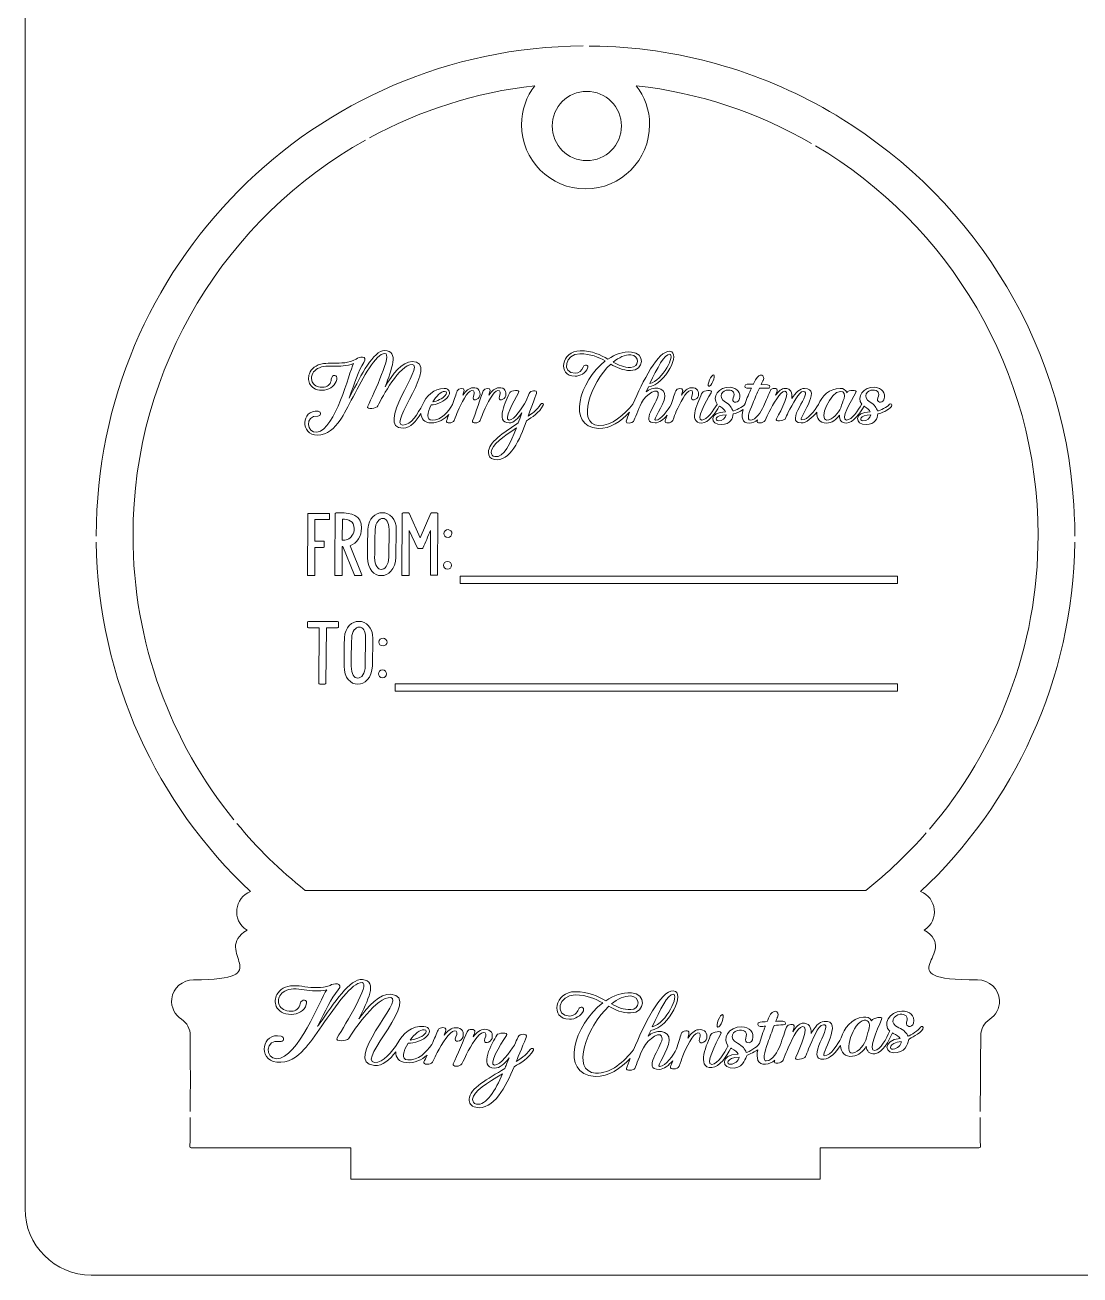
# Model space of a CAD drawing. Header units: inches. Extents: x -795 to -643, y 136 to 339.
# Drawn here: x -794.9 to -693.8, y 135.6 to 255.4 of the extents above; entities that cross this region are included whole.
import ezdxf

# ---------------------------------------------------------------- set-up
doc = ezdxf.new("R2010")
doc.units = ezdxf.units.IN
doc.header["$MEASUREMENT"] = 0
doc.layers.add('_U+0421_U+043B_U+043E_U+0439 1', color=7, linetype='Continuous')

# ---------------------------------------------------------------- blocks, each defined once
blk = doc.blocks.new('block 3')
at = {"layer": '_U+0421_U+043B_U+043E_U+0439 1', "color": 7, "lineweight": 5, "true_color": 0xffffff}
for points, knots in [([(-766.81, 218.39), (-766.45, 218.36), (-766.51, 217.9), (-766.84, 217.91), (-768.15, 218), (-767.9, 216.21), (-766.93, 216.37), (-765.11, 216.65), (-763.89, 222.05), (-763.41, 222.94), (-764.07, 222.69), (-764.74, 222.69), (-765.35, 222.69), (-765.68, 222.69), (-766, 222.7), (-766.28, 222.66), (-766.89, 222.57), (-767.25, 222.24), (-767.38, 221.88), (-767.43, 221.75), (-767.45, 221.61), (-767.44, 221.47), (-767.42, 221.34), (-767.39, 221.2), (-767.32, 221.09), (-767.14, 220.8), (-766.77, 220.61), (-766.23, 220.69), (-765.8, 220.74), (-765.58, 221.04), (-765.55, 221.44), (-765.48, 221.98), (-764.91, 221.9), (-765.01, 221.43), (-765.12, 220.89), (-765.63, 220.49), (-766.2, 220.4), (-766.87, 220.31), (-767.33, 220.56), (-767.56, 220.93), (-767.65, 221.08), (-767.71, 221.26), (-767.72, 221.43), (-767.73, 221.61), (-767.71, 221.79), (-767.64, 221.97), (-767.48, 222.43), (-767.04, 222.83), (-766.3, 222.94), (-766, 222.98), (-765.68, 222.98), (-765.33, 222.98), (-764.65, 222.98), (-763.89, 222.98), (-763.16, 223.36), (-762.93, 223.61), (-761.99, 223.75), (-762.42, 223.06), (-762.98, 222.16), (-763.29, 221.19), (-763.84, 219.63), (-763.84, 219.63), (-763.7, 219.88), (-763.7, 219.88), (-762.67, 221.86), (-761.51, 224.19), (-760.42, 224.19), (-759.01, 224.19), (-759.79, 222.36), (-760.38, 220.73), (-759.7, 221.91), (-758.75, 223.14), (-757.81, 223.14), (-754.97, 223.14), (-760.21, 217.04), (-758.68, 217.04), (-757.89, 217.04), (-757.26, 218.16), (-756.8, 219), (-756.48, 219.8), (-755.72, 220.57), (-754.72, 220.57), (-754.19, 220.57), (-754.11, 220.12), (-754.35, 219.78), (-754.63, 219.37), (-755.49, 218.95), (-755.98, 218.98), (-756.34, 218.26), (-756.45, 217.51), (-755.89, 217.51), (-754.98, 217.51), (-754.33, 218.33), (-753.94, 219.02), (-753.76, 219.54), (-753.58, 220.04), (-753.49, 220.33), (-753.39, 220.62), (-752.76, 220.66), (-752.82, 220.37), (-752.85, 220.21), (-752.9, 220.07), (-752.93, 219.92), (-752.66, 220.31), (-752.34, 220.61), (-751.99, 220.63), (-751.37, 220.67), (-751.24, 220.24), (-751.31, 219.86), (-751.39, 219.46), (-752.13, 219.23), (-751.93, 219.83), (-751.81, 220.15), (-751.81, 220.37), (-752.07, 220.35), (-752.52, 220.31), (-753.08, 219.12), (-753.43, 218.37), (-753.53, 218.09), (-753.63, 217.84), (-753.78, 217.48), (-753.9, 217.2), (-754.61, 217.18), (-754.5, 217.46), (-754.44, 217.62), (-754.36, 217.83), (-754.28, 218.06), (-754.7, 217.6), (-755.26, 217.26), (-755.99, 217.26), (-756.63, 217.26), (-756.92, 217.65), (-756.95, 218.16), (-757.4, 217.43), (-757.94, 216.76), (-758.67, 216.76), (-761.46, 216.76), (-756.53, 222.85), (-757.8, 222.85), (-759, 222.85), (-760.65, 219.78), (-761.08, 218.88), (-761.19, 218.65), (-762.22, 218.49), (-762.05, 218.85), (-761.44, 220.18), (-759.66, 223.94), (-760.41, 223.91), (-761.31, 223.87), (-762.46, 221.66), (-763.46, 219.76), (-763.91, 218.87), (-764.34, 218.05), (-764.71, 217.51), (-765.22, 216.78), (-765.93, 216.08), (-766.88, 216.08), (-768.54, 216.08), (-768.46, 218.52), (-766.81, 218.39)], [0, 0, 0, 0, 1, 1, 1, 2, 2, 2, 3, 3, 3, 4, 4, 4, 5, 5, 5, 6, 6, 6, 7, 7, 7, 8, 8, 8, 9, 9, 9, 10, 10, 10, 11, 11, 11, 12, 12, 12, 13, 13, 13, 14, 14, 14, 15, 15, 15, 16, 16, 16, 17, 17, 17, 18, 18, 18, 19, 19, 19, 20, 20, 20, 21, 21, 21, 22, 22, 22, 23, 23, 23, 24, 24, 24, 25, 25, 25, 26, 26, 26, 27, 27, 27, 28, 28, 28, 29, 29, 29, 30, 30, 30, 31, 31, 31, 32, 32, 32, 33, 33, 33, 34, 34, 34, 35, 35, 35, 36, 36, 36, 37, 37, 37, 38, 38, 38, 39, 39, 39, 40, 40, 40, 41, 41, 41, 42, 42, 42, 43, 43, 43, 44, 44, 44, 45, 45, 45, 46, 46, 46, 47, 47, 47, 48, 48, 48, 49, 49, 49, 50, 50, 50, 51, 51, 51, 52, 52, 52, 53, 53, 53, 53]), ([(-755.82, 219.27), (-755.44, 219.33), (-754.86, 219.59), (-754.62, 219.89), (-754.5, 220.02), (-754.38, 220.28), (-754.69, 220.28), (-755.04, 220.28), (-755.49, 219.82), (-755.82, 219.27)], [0, 0, 0, 0, 1, 1, 1, 2, 2, 2, 3, 3, 3, 3])]:
    blk.add_open_spline(points, degree=3, knots=knots, dxfattribs=at)
blk = doc.blocks.new('block 4')
at = {"layer": '_U+0421_U+043B_U+043E_U+0439 1', "color": 7, "lineweight": 5, "true_color": 0xffffff}
for points, knots in [([(-748.43, 220.18), (-748.34, 220.36), (-747.39, 220.51), (-747.6, 220.15), (-748.09, 219.3), (-749.08, 217.53), (-748.5, 217.53), (-748, 217.53), (-747.25, 218.73), (-746.86, 219.36), (-746.86, 219.36), (-746.59, 220.09), (-746.59, 220.09), (-746.51, 220.36), (-745.74, 220.49), (-745.89, 220.06), (-745.98, 219.79), (-746.55, 218.29), (-746.68, 217.91), (-746.4, 218.12), (-745.85, 218.45), (-745.5, 219.03), (-745.4, 219.18), (-745.15, 219.1), (-745.23, 218.95), (-745.63, 218.21), (-746.31, 217.81), (-746.84, 217.44), (-747.45, 215.7), (-748.43, 213.5), (-749.92, 213.74), (-750.33, 213.81), (-750.49, 214.1), (-750.49, 214.43), (-750.5, 215.38), (-749.04, 216.31), (-747.63, 217.25), (-747.55, 217.46), (-747.43, 217.81), (-747.28, 218.21), (-747.68, 217.69), (-748.02, 217.26), (-748.5, 217.26), (-749.9, 217.26), (-748.78, 219.46), (-748.43, 220.18)], [0, 0, 0, 0, 1, 1, 1, 2, 2, 2, 3, 3, 3, 4, 4, 4, 5, 5, 5, 6, 6, 6, 7, 7, 7, 8, 8, 8, 9, 9, 9, 10, 10, 10, 11, 11, 11, 12, 12, 12, 13, 13, 13, 14, 14, 14, 15, 15, 15, 15]), ([(-747.8, 216.78), (-749.04, 215.95), (-750.21, 215.14), (-750.21, 214.44), (-750.21, 214.24), (-750.12, 214.06), (-749.87, 214.03), (-749.05, 213.89), (-748.33, 215.36), (-747.8, 216.78)], [0, 0, 0, 0, 1, 1, 1, 2, 2, 2, 3, 3, 3, 3])]:
    blk.add_open_spline(points, degree=3, knots=knots, dxfattribs=at)
blk = doc.blocks.new('block 5')
at = {"layer": '_U+0421_U+043B_U+043E_U+0439 1', "color": 7, "lineweight": 5, "true_color": 0xffffff}
for points, knots in [([(-741.7, 224.17), (-740.53, 224.17), (-739.74, 223.77), (-739.03, 223.37), (-738.35, 223.83), (-737.58, 224.1), (-736.79, 224.05), (-735.45, 223.96), (-735.54, 222.28), (-736.88, 222.28), (-737.62, 222.28), (-738.19, 222.56), (-738.77, 222.89), (-740.72, 221.09), (-742.04, 217.14), (-739.93, 217.02), (-738.6, 216.94), (-737.48, 218.06), (-736.65, 219.06), (-736.65, 219.06), (-736.64, 219.06), (-736.64, 219.06), (-735.74, 221.19), (-734.2, 224.22), (-733.1, 224.12), (-731.99, 224.02), (-733.52, 220.93), (-735.16, 220.71), (-735.16, 220.71), (-735.38, 220.22), (-735.38, 220.22), (-734.86, 220.78), (-733.47, 220.77), (-733.58, 219.78), (-733.68, 218.87), (-734.78, 217.52), (-734.48, 217.52), (-733.92, 217.52), (-733.28, 218.5), (-732.99, 219.03), (-732.81, 219.54), (-732.64, 220.04), (-732.54, 220.33), (-732.45, 220.62), (-731.81, 220.66), (-731.87, 220.37), (-731.9, 220.21), (-731.95, 220.07), (-731.99, 219.92), (-731.71, 220.31), (-731.4, 220.61), (-731.04, 220.63), (-730.43, 220.67), (-730.3, 220.24), (-730.37, 219.86), (-730.44, 219.46), (-731.19, 219.23), (-730.98, 219.83), (-730.87, 220.15), (-730.87, 220.37), (-731.12, 220.35), (-731.57, 220.31), (-732.13, 219.12), (-732.48, 218.37), (-732.59, 218.09), (-732.68, 217.84), (-732.83, 217.48), (-732.95, 217.2), (-733.66, 217.18), (-733.56, 217.46), (-733.5, 217.6), (-733.43, 217.79), (-733.36, 218), (-733.69, 217.6), (-734.11, 217.26), (-734.52, 217.26), (-735.99, 217.26), (-734.31, 219.13), (-734.21, 219.93), (-734.11, 220.81), (-735.39, 220.01), (-735.83, 219.19), (-736.16, 218.43), (-736.43, 217.75), (-736.58, 217.39), (-736.66, 217.23), (-737.39, 217.16), (-737.3, 217.41), (-737.22, 217.63), (-737.1, 217.94), (-736.96, 218.3), (-737.78, 217.42), (-738.8, 216.66), (-739.97, 216.73), (-743.01, 216.92), (-741.79, 221.28), (-739.29, 223.19), (-739.94, 223.55), (-740.68, 223.88), (-741.72, 223.88), (-743.15, 223.88), (-743.52, 222.01), (-742.17, 222.01), (-741.82, 222.01), (-741.53, 222.28), (-741.41, 222.61), (-741.29, 222.93), (-740.85, 222.83), (-740.98, 222.5), (-741.18, 222.04), (-741.71, 221.73), (-742.18, 221.73), (-743.94, 221.73), (-743.49, 224.17), (-741.7, 224.17)], [0, 0, 0, 0, 1, 1, 1, 2, 2, 2, 3, 3, 3, 4, 4, 4, 5, 5, 5, 6, 6, 6, 7, 7, 7, 8, 8, 8, 9, 9, 9, 10, 10, 10, 11, 11, 11, 12, 12, 12, 13, 13, 13, 14, 14, 14, 15, 15, 15, 16, 16, 16, 17, 17, 17, 18, 18, 18, 19, 19, 19, 20, 20, 20, 21, 21, 21, 22, 22, 22, 23, 23, 23, 24, 24, 24, 25, 25, 25, 26, 26, 26, 27, 27, 27, 28, 28, 28, 29, 29, 29, 30, 30, 30, 31, 31, 31, 32, 32, 32, 33, 33, 33, 34, 34, 34, 35, 35, 35, 36, 36, 36, 37, 37, 37, 38, 38, 38, 38]), ([(-738.53, 223.09), (-738.01, 222.8), (-737.5, 222.57), (-736.86, 222.57), (-736, 222.57), (-735.99, 223.71), (-736.84, 223.77), (-737.4, 223.8), (-737.99, 223.53), (-738.53, 223.09)], [0, 0, 0, 0, 1, 1, 1, 2, 2, 2, 3, 3, 3, 3]), ([(-735.02, 221.02), (-733.79, 221.32), (-732.55, 223.79), (-733.13, 223.84), (-733.57, 223.88), (-734.33, 222.52), (-735.02, 221.02)], [0, 0, 0, 0, 1, 1, 1, 2, 2, 2, 2])]:
    blk.add_open_spline(points, degree=3, knots=knots, dxfattribs=at)
blk = doc.blocks.new('block 6')
at = {"layer": '_U+0421_U+043B_U+043E_U+0439 1', "color": 7, "lineweight": 5, "true_color": 0xffffff}
for points, knots in [([(-729.98, 220.18), (-729.89, 220.36), (-728.94, 220.51), (-729.15, 220.15), (-729.64, 219.3), (-730.63, 217.53), (-730.05, 217.53), (-729.5, 217.53), (-728.94, 218.47), (-728.58, 219.03), (-728.58, 219.04), (-728.57, 219.05), (-728.56, 219.06), (-729.1, 219.72), (-728.43, 220.77), (-727.31, 220.67), (-726.64, 220.6), (-726.21, 220.15), (-726.47, 219.48), (-726.64, 219.05), (-727.23, 219.25), (-727.03, 219.65), (-726.82, 220.12), (-727.02, 220.41), (-727.5, 220.41), (-728.04, 220.43), (-728.59, 219.77), (-727.76, 219.25), (-727.32, 218.99), (-727.16, 218.69), (-727.07, 218.4), (-726.83, 218.43), (-726.11, 218.81), (-725.93, 219.03), (-725.93, 219.04), (-725.92, 219.04), (-725.92, 219.04), (-725.91, 219.07), (-725.9, 219.09), (-725.89, 219.12), (-725.71, 219.63), (-725.5, 220.09), (-725.27, 220.59), (-725.27, 220.59), (-725.71, 220.59), (-725.71, 220.59), (-726, 220.59), (-725.98, 220.97), (-725.7, 220.97), (-725.7, 220.97), (-725.08, 220.98), (-725.08, 220.98), (-725.08, 220.98), (-725.07, 220.99), (-725.07, 220.99), (-725.07, 220.99), (-724.89, 221.39), (-724.89, 221.39), (-724.53, 222.1), (-723.89, 221.86), (-724.17, 221.31), (-724.19, 221.27), (-724.22, 221.22), (-724.35, 220.94), (-724.35, 220.94), (-723.73, 220.9), (-723.73, 220.9), (-723.43, 220.9), (-723.45, 220.49), (-723.73, 220.59), (-723.73, 220.59), (-724.52, 220.59), (-724.52, 220.59), (-724.75, 220.07), (-724.95, 219.63), (-725.16, 219.12), (-725.52, 218.28), (-725.75, 217.53), (-725.41, 217.53), (-724.83, 217.53), (-724.37, 218.33), (-724.12, 218.83), (-723.86, 219.43), (-723.6, 220.04), (-723.47, 220.37), (-723.37, 220.62), (-722.69, 220.66), (-722.82, 220.31), (-722.82, 220.31), (-722.96, 219.9), (-722.96, 219.9), (-722.67, 220.29), (-722.36, 220.57), (-722.08, 220.57), (-721.48, 220.57), (-721.34, 220.15), (-721.41, 219.61), (-721.06, 220.14), (-720.64, 220.57), (-720.2, 220.57), (-718.37, 220.57), (-720.95, 217.54), (-720.44, 217.54), (-719.89, 217.54), (-719.22, 218.45), (-718.86, 219.02), (-718.55, 219.81), (-717.8, 220.57), (-716.79, 220.57), (-716.48, 220.57), (-716.23, 220.45), (-716.12, 220.15), (-716.12, 220.15), (-716.1, 220.22), (-716.1, 220.22), (-716.03, 220.36), (-715.07, 220.5), (-715.27, 220.16), (-715.77, 219.33), (-716.77, 217.53), (-716.18, 217.53), (-715.63, 217.53), (-715.07, 218.47), (-714.72, 219.03), (-714.71, 219.04), (-714.71, 219.05), (-714.7, 219.06), (-715.24, 219.72), (-714.57, 220.77), (-713.45, 220.67), (-712.78, 220.6), (-712.35, 220.15), (-712.6, 219.48), (-712.77, 219.05), (-713.36, 219.25), (-713.17, 219.65), (-712.96, 220.12), (-713.16, 220.41), (-713.64, 220.41), (-714.17, 220.43), (-714.73, 219.77), (-713.9, 219.25), (-713.46, 218.99), (-713.29, 218.69), (-713.2, 218.4), (-712.97, 218.43), (-712.24, 218.81), (-712.07, 219.03), (-711.98, 219.15), (-711.7, 219.08), (-711.87, 218.83), (-712.13, 218.48), (-712.87, 218.17), (-713.17, 218.12), (-713.19, 217.69), (-713.43, 217.15), (-714.29, 217.09), (-715.38, 217.02), (-715.5, 218.36), (-713.9, 218.31), (-713.98, 218.47), (-714.15, 218.66), (-714.43, 218.82), (-714.45, 218.84), (-714.47, 218.86), (-714.49, 218.87), (-714.88, 218.19), (-715.52, 217.24), (-716.18, 217.24), (-716.68, 217.24), (-716.85, 217.55), (-716.85, 217.99), (-717.15, 217.6), (-717.58, 217.24), (-718.09, 217.24), (-718.76, 217.24), (-719.04, 217.71), (-719.02, 218.3), (-719.45, 217.76), (-720.03, 217.25), (-720.52, 217.25), (-722.24, 217.25), (-719.32, 220.28), (-720.29, 220.28), (-720.76, 220.28), (-721.34, 219.01), (-721.75, 218.29), (-721.86, 218.03), (-721.98, 217.79), (-722.06, 217.63), (-722.15, 217.46), (-723.1, 217.31), (-722.89, 217.66), (-722.39, 218.51), (-721.5, 220.29), (-722.08, 220.29), (-722.55, 220.29), (-723.19, 219.03), (-723.58, 218.31), (-723.7, 218.07), (-723.82, 217.81), (-723.98, 217.49), (-724.11, 217.23), (-724.89, 217.12), (-724.7, 217.52), (-724.7, 217.53), (-724.7, 217.53), (-724.69, 217.54), (-724.93, 217.36), (-725.19, 217.24), (-725.49, 217.24), (-726.18, 217.24), (-726.26, 217.81), (-726.08, 218.53), (-726.4, 218.32), (-726.82, 218.15), (-727.03, 218.12), (-727.06, 217.69), (-727.3, 217.15), (-728.15, 217.09), (-729.25, 217.02), (-729.37, 218.36), (-727.76, 218.31), (-727.84, 218.47), (-728.01, 218.66), (-728.29, 218.82), (-728.32, 218.84), (-728.34, 218.86), (-728.36, 218.87), (-728.74, 218.19), (-729.39, 217.24), (-730.05, 217.24), (-731.45, 217.24), (-730.33, 219.46), (-729.98, 220.18)], [0, 0, 0, 0, 1, 1, 1, 2, 2, 2, 3, 3, 3, 4, 4, 4, 5, 5, 5, 6, 6, 6, 7, 7, 7, 8, 8, 8, 9, 9, 9, 10, 10, 10, 11, 11, 11, 12, 12, 12, 13, 13, 13, 14, 14, 14, 15, 15, 15, 16, 16, 16, 17, 17, 17, 18, 18, 18, 19, 19, 19, 20, 20, 20, 21, 21, 21, 22, 22, 22, 23, 23, 23, 24, 24, 24, 25, 25, 25, 26, 26, 26, 27, 27, 27, 28, 28, 28, 29, 29, 29, 30, 30, 30, 31, 31, 31, 32, 32, 32, 33, 33, 33, 34, 34, 34, 35, 35, 35, 36, 36, 36, 37, 37, 37, 38, 38, 38, 39, 39, 39, 40, 40, 40, 41, 41, 41, 42, 42, 42, 43, 43, 43, 44, 44, 44, 45, 45, 45, 46, 46, 46, 47, 47, 47, 48, 48, 48, 49, 49, 49, 50, 50, 50, 51, 51, 51, 52, 52, 52, 53, 53, 53, 54, 54, 54, 55, 55, 55, 56, 56, 56, 57, 57, 57, 58, 58, 58, 59, 59, 59, 60, 60, 60, 61, 61, 61, 62, 62, 62, 63, 63, 63, 64, 64, 64, 65, 65, 65, 66, 66, 66, 67, 67, 67, 68, 68, 68, 69, 69, 69, 70, 70, 70, 71, 71, 71, 72, 72, 72, 73, 73, 73, 74, 74, 74, 75, 75, 75, 76, 76, 76, 77, 77, 77, 78, 78, 78, 78]), ([(-718.09, 217.53), (-717.47, 217.53), (-716.97, 218.21), (-716.72, 218.71), (-716.63, 219.02), (-716.51, 219.33), (-716.4, 219.6), (-716.33, 219.93), (-716.33, 220.28), (-716.76, 220.28), (-717.74, 220.28), (-718.86, 217.53), (-718.09, 217.53)], [0, 0, 0, 0, 1, 1, 1, 2, 2, 2, 3, 3, 3, 4, 4, 4, 4]), ([(-728.46, 217.45), (-728.1, 217.45), (-727.76, 217.67), (-727.7, 218.04), (-728.81, 218.04), (-728.81, 217.45), (-728.46, 217.45)], [0, 0, 0, 0, 1, 1, 1, 2, 2, 2, 2]), ([(-714.6, 217.45), (-714.23, 217.45), (-713.9, 217.67), (-713.84, 218.04), (-714.95, 218.04), (-714.95, 217.45), (-714.6, 217.45)], [0, 0, 0, 0, 1, 1, 1, 2, 2, 2, 2])]:
    blk.add_open_spline(points, degree=3, knots=knots, dxfattribs=at)
blk = doc.blocks.new('block 7')
at = {"layer": '_U+0421_U+043B_U+043E_U+0439 1', "color": 7, "lineweight": 5, "true_color": 0xffffff}
for points, knots in [([(-764.59, 202.63), (-764.59, 202.63), (-765.11, 202.63), (-765.11, 202.63), (-765.17, 202.63), (-765.2, 202.65), (-765.2, 202.68), (-765.2, 206.54), (-765.18, 207.4), (-765.16, 208.59), (-765.16, 208.61), (-765.12, 208.63), (-765.08, 208.63), (-764.96, 208.64), (-764.83, 208.64), (-764.73, 208.64), (-763.63, 208.64), (-762.65, 208.43), (-762.65, 207.16), (-762.65, 206.44), (-763.04, 205.7), (-763.75, 205.49), (-763.75, 205.49), (-762.62, 202.7), (-762.62, 202.7), (-762.6, 202.66), (-762.63, 202.63), (-762.7, 202.63), (-762.7, 202.63), (-763.25, 202.63), (-763.25, 202.63), (-763.28, 202.63), (-763.32, 202.64), (-763.33, 202.66), (-763.33, 202.66), (-764.45, 205.41), (-764.45, 205.41), (-764.45, 205.41), (-764.5, 205.41), (-764.5, 205.41), (-764.5, 204.5), (-764.51, 203.58), (-764.51, 202.68), (-764.51, 202.65), (-764.54, 202.63), (-764.59, 202.63)], [0, 0, 0, 0, 1, 1, 1, 2, 2, 2, 3, 3, 3, 4, 4, 4, 5, 5, 5, 6, 6, 6, 7, 7, 7, 8, 8, 8, 9, 9, 9, 10, 10, 10, 11, 11, 11, 12, 12, 12, 13, 13, 13, 14, 14, 14, 15, 15, 15, 15]), ([(-764.51, 206.02), (-764.34, 206.02), (-764.16, 206.03), (-763.98, 206.08), (-763.63, 206.21), (-763.35, 206.68), (-763.35, 207.13), (-763.35, 207.85), (-763.91, 208.04), (-764.48, 208.03), (-764.48, 208.03), (-764.51, 206.02), (-764.51, 206.02)], [0, 0, 0, 0, 1, 1, 1, 2, 2, 2, 3, 3, 3, 4, 4, 4, 4])]:
    blk.add_open_spline(points, degree=3, knots=knots, dxfattribs=at)
blk = doc.blocks.new('block 8')
at = {"layer": '_U+0421_U+043B_U+043E_U+0439 1', "color": 7, "lineweight": 5, "true_color": 0xffffff}
for points, knots in [([(-760.76, 202.62), (-761.43, 202.62), (-762.08, 203.22), (-762.07, 204.36), (-762.07, 204.36), (-762.07, 205.15), (-762.07, 205.15), (-762.07, 205.8), (-762.06, 206.5), (-762.04, 207.07), (-761.98, 208.13), (-761.31, 208.65), (-760.66, 208.65), (-759.98, 208.65), (-759.3, 208.09), (-759.32, 207.01), (-759.32, 207.01), (-759.35, 204.39), (-759.35, 204.39), (-759.41, 203.21), (-760.09, 202.62), (-760.76, 202.62)], [0, 0, 0, 0, 1, 1, 1, 2, 2, 2, 3, 3, 3, 4, 4, 4, 5, 5, 5, 6, 6, 6, 7, 7, 7, 7]), ([(-760.01, 207.03), (-760, 207.77), (-760.3, 208.1), (-760.61, 208.1), (-760.96, 208.1), (-761.31, 207.71), (-761.34, 207.03), (-761.37, 206.24), (-761.39, 205.14), (-761.39, 204.36), (-761.39, 203.58), (-761.08, 203.21), (-760.76, 203.21), (-760.41, 203.21), (-760.06, 203.62), (-760.04, 204.39), (-760.04, 204.39), (-760.01, 207.03), (-760.01, 207.03)], [0, 0, 0, 0, 1, 1, 1, 2, 2, 2, 3, 3, 3, 4, 4, 4, 5, 5, 5, 6, 6, 6, 6])]:
    blk.add_open_spline(points, degree=3, knots=knots, dxfattribs=at)
blk = doc.blocks.new('block 9')
at = {"layer": '_U+0421_U+043B_U+043E_U+0439 1', "color": 7, "lineweight": 5, "true_color": 0xffffff}
for points, knots in [([(-764.32, 193.95), (-764.32, 193.95), (-764.32, 194.74), (-764.32, 194.74), (-764.32, 195.39), (-764.31, 196.1), (-764.28, 196.66), (-764.23, 197.72), (-763.56, 198.24), (-762.91, 198.24), (-762.23, 198.24), (-761.55, 197.68), (-761.57, 196.6), (-761.57, 196.6), (-761.6, 193.98), (-761.6, 193.98), (-761.66, 192.8), (-762.34, 192.21), (-763.01, 192.21), (-763.68, 192.21), (-764.33, 192.82), (-764.32, 193.95)], [0, 0, 0, 0, 1, 1, 1, 2, 2, 2, 3, 3, 3, 4, 4, 4, 5, 5, 5, 6, 6, 6, 7, 7, 7, 7]), ([(-763.64, 193.95), (-763.64, 193.17), (-763.33, 192.8), (-763.01, 192.8), (-762.66, 192.8), (-762.31, 193.21), (-762.29, 193.98), (-762.29, 193.98), (-762.26, 196.63), (-762.26, 196.63), (-762.25, 197.36), (-762.55, 197.69), (-762.86, 197.69), (-763.21, 197.69), (-763.56, 197.31), (-763.59, 196.63), (-763.62, 195.83), (-763.64, 194.73), (-763.64, 193.95)], [0, 0, 0, 0, 1, 1, 1, 2, 2, 2, 3, 3, 3, 4, 4, 4, 5, 5, 5, 6, 6, 6, 6])]:
    blk.add_open_spline(points, degree=3, knots=knots, dxfattribs=at)
blk = doc.blocks.new('block 10')
at = {"layer": '_U+0421_U+043B_U+043E_U+0439 1', "color": 7, "lineweight": 5, "true_color": 0xffffff}
for points, knots in [([(-753.73, 158.99), (-754.23, 158.99), (-754.94, 157.73), (-755.39, 156.94), (-755.53, 156.65), (-755.66, 156.38), (-755.85, 156), (-756, 155.71), (-756.81, 155.74), (-756.67, 156.03), (-756.59, 156.2), (-756.48, 156.42), (-756.37, 156.67), (-756.88, 156.21), (-757.54, 155.88), (-758.37, 155.95), (-759.08, 156.01), (-759.38, 156.45), (-759.37, 156.99), (-759.94, 156.25), (-760.61, 155.59), (-761.42, 155.67), (-764.58, 155.97), (-758.46, 162.07), (-759.84, 162.19), (-761.17, 162.31), (-763.32, 159.16), (-763.91, 158.24), (-764.05, 158), (-765.22, 157.95), (-764.99, 158.33), (-764.14, 159.69), (-761.78, 163.57), (-762.6, 163.62), (-763.57, 163.67), (-765.09, 161.42), (-766.44, 159.49), (-767.07, 158.59), (-767.65, 157.75), (-768.14, 157.23), (-768.8, 156.51), (-769.71, 155.86), (-770.78, 156), (-772.65, 156.26), (-772.19, 158.88), (-770.36, 158.49), (-769.97, 158.4), (-770.1, 157.9), (-770.47, 157.98), (-771.91, 158.26), (-771.91, 156.31), (-770.8, 156.32), (-768.71, 156.36), (-766.62, 162.02), (-765.99, 162.93), (-766.74, 162.75), (-767.46, 162.84), (-768.14, 162.92), (-768.5, 162.97), (-768.84, 163.02), (-769.16, 163.02), (-769.83, 163.01), (-770.28, 162.71), (-770.48, 162.34), (-770.56, 162.21), (-770.6, 162.05), (-770.61, 161.9), (-770.61, 161.76), (-770.59, 161.61), (-770.53, 161.48), (-770.38, 161.14), (-769.99, 160.88), (-769.38, 160.88), (-768.91, 160.88), (-768.63, 161.17), (-768.53, 161.6), (-768.39, 162.16), (-767.76, 162), (-767.94, 161.51), (-768.14, 160.94), (-768.75, 160.57), (-769.39, 160.57), (-770.14, 160.56), (-770.62, 160.91), (-770.82, 161.34), (-770.9, 161.52), (-770.94, 161.72), (-770.92, 161.91), (-770.91, 162.1), (-770.85, 162.3), (-770.76, 162.48), (-770.5, 162.95), (-769.96, 163.32), (-769.15, 163.32), (-768.81, 163.33), (-768.46, 163.28), (-768.08, 163.23), (-767.33, 163.14), (-766.5, 163.04), (-765.65, 163.35), (-765.37, 163.59), (-764.33, 163.62), (-764.88, 162.93), (-765.61, 162.02), (-766.07, 161.02), (-766.88, 159.4), (-766.81, 159.5), (-766.77, 159.55), (-766.7, 159.65), (-765.3, 161.66), (-763.75, 164.04), (-762.57, 163.92), (-761.04, 163.76), (-762.08, 161.86), (-762.91, 160.16), (-762.03, 161.36), (-760.86, 162.6), (-759.84, 162.51), (-756.73, 162.23), (-763.14, 156.14), (-761.41, 155.98), (-760.54, 155.9), (-759.74, 156.98), (-759.16, 157.84), (-758.75, 158.7), (-757.8, 159.52), (-756.67, 159.43), (-756.07, 159.39), (-756.02, 158.89), (-756.32, 158.54), (-756.66, 158.13), (-757.66, 157.74), (-758.19, 157.82), (-758.66, 157.06), (-758.86, 156.26), (-758.22, 156.21), (-757.21, 156.13), (-756.42, 156.96), (-755.92, 157.68), (-755.67, 158.23), (-755.44, 158.77), (-755.31, 159.08), (-755.18, 159.39), (-754.49, 159.37), (-754.57, 159.08), (-754.61, 158.9), (-754.68, 158.75), (-754.73, 158.59), (-754.39, 159), (-754.02, 159.3), (-753.63, 159.3), (-752.95, 159.3), (-752.82, 158.82), (-752.92, 158.42), (-753.03, 157.98), (-753.88, 157.78), (-753.61, 158.42), (-753.46, 158.76), (-753.45, 159), (-753.73, 158.99)], [0, 0, 0, 0, 1, 1, 1, 2, 2, 2, 3, 3, 3, 4, 4, 4, 5, 5, 5, 6, 6, 6, 7, 7, 7, 8, 8, 8, 9, 9, 9, 10, 10, 10, 11, 11, 11, 12, 12, 12, 13, 13, 13, 14, 14, 14, 15, 15, 15, 16, 16, 16, 17, 17, 17, 18, 18, 18, 19, 19, 19, 20, 20, 20, 21, 21, 21, 22, 22, 22, 23, 23, 23, 24, 24, 24, 25, 25, 25, 26, 26, 26, 27, 27, 27, 28, 28, 28, 29, 29, 29, 30, 30, 30, 31, 31, 31, 32, 32, 32, 33, 33, 33, 34, 34, 34, 35, 35, 35, 36, 36, 36, 37, 37, 37, 38, 38, 38, 39, 39, 39, 40, 40, 40, 41, 41, 41, 42, 42, 42, 43, 43, 43, 44, 44, 44, 45, 45, 45, 46, 46, 46, 47, 47, 47, 48, 48, 48, 49, 49, 49, 50, 50, 50, 51, 51, 51, 52, 52, 52, 53, 53, 53, 53]), ([(-757.99, 158.12), (-757.56, 158.14), (-756.89, 158.38), (-756.6, 158.69), (-756.46, 158.82), (-756.31, 159.09), (-756.65, 159.11), (-757.04, 159.14), (-757.58, 158.68), (-757.99, 158.12)], [0, 0, 0, 0, 1, 1, 1, 2, 2, 2, 3, 3, 3, 3])]:
    blk.add_open_spline(points, degree=3, knots=knots, dxfattribs=at)
blk = doc.blocks.new('block 11')
at = {"layer": '_U+0421_U+043B_U+043E_U+0439 1', "color": 7, "lineweight": 5, "true_color": 0xffffff}
for points, knots in [([(-746.16, 157.14), (-746.64, 156.34), (-747.42, 155.93), (-748.03, 155.55), (-748.78, 153.68), (-750.01, 151.32), (-751.7, 151.67), (-752.18, 151.77), (-752.34, 152.09), (-752.32, 152.46), (-752.27, 153.49), (-750.56, 154.41), (-748.92, 155.38), (-748.83, 155.6), (-748.68, 155.98), (-748.5, 156.4), (-748.96, 155.85), (-749.37, 155.41), (-749.91, 155.43), (-751.49, 155.5), (-750.12, 157.83), (-749.69, 158.6), (-749.59, 158.79), (-748.52, 158.91), (-748.77, 158.54), (-749.36, 157.63), (-750.55, 155.74), (-749.9, 155.72), (-749.34, 155.69), (-748.44, 156.97), (-747.98, 157.64), (-747.85, 157.96), (-747.78, 158.11), (-747.65, 158.43), (-747.55, 158.71), (-746.69, 158.83), (-746.87, 158.37), (-746.98, 158.08), (-747.67, 156.47), (-747.83, 156.05), (-747.51, 156.27), (-746.88, 156.62), (-746.47, 157.24), (-746.35, 157.4), (-746.07, 157.31), (-746.16, 157.14)], [0, 0, 0, 0, 1, 1, 1, 2, 2, 2, 3, 3, 3, 4, 4, 4, 5, 5, 5, 6, 6, 6, 7, 7, 7, 8, 8, 8, 9, 9, 9, 10, 10, 10, 11, 11, 11, 12, 12, 12, 13, 13, 13, 14, 14, 14, 15, 15, 15, 15]), ([(-749.14, 154.87), (-750.58, 154.02), (-751.96, 153.21), (-752, 152.45), (-752.01, 152.23), (-751.92, 152.03), (-751.64, 151.98), (-750.7, 151.79), (-749.8, 153.35), (-749.14, 154.87)], [0, 0, 0, 0, 1, 1, 1, 2, 2, 2, 3, 3, 3, 3])]:
    blk.add_open_spline(points, degree=3, knots=knots, dxfattribs=at)
blk = doc.blocks.new('block 12')
at = {"layer": '_U+0421_U+043B_U+043E_U+0439 1', "color": 7, "lineweight": 5, "true_color": 0xffffff}
for points, knots in [([(-730.25, 158.24), (-730.14, 158.59), (-730.15, 158.83), (-730.43, 158.8), (-730.93, 158.74), (-731.5, 157.42), (-731.86, 156.59), (-731.97, 156.28), (-732.07, 156), (-732.22, 155.6), (-732.34, 155.29), (-733.15, 155.25), (-733.04, 155.55), (-732.98, 155.71), (-732.91, 155.91), (-732.83, 156.14), (-733.2, 155.7), (-733.65, 155.32), (-734.12, 155.3), (-735.78, 155.26), (-733.93, 157.35), (-733.85, 158.22), (-733.77, 159.17), (-735.23, 158.26), (-735.64, 157.37), (-736.01, 156.59), (-736.29, 155.78), (-736.45, 155.4), (-736.54, 155.21), (-737.36, 155.12), (-737.26, 155.4), (-737.18, 155.64), (-737.05, 155.97), (-736.9, 156.36), (-737.81, 155.4), (-738.95, 154.57), (-740.27, 154.64), (-743.72, 154.85), (-742.26, 159.59), (-739.53, 161.68), (-740.25, 162.07), (-741.04, 162.44), (-742.19, 162.45), (-743.76, 162.46), (-744.2, 160.43), (-742.7, 160.41), (-742.32, 160.41), (-741.99, 160.7), (-741.86, 161.06), (-741.73, 161.4), (-741.24, 161.28), (-741.39, 160.93), (-741.6, 160.44), (-742.19, 160.1), (-742.72, 160.11), (-744.66, 160.13), (-744.12, 162.77), (-742.16, 162.75), (-740.88, 162.74), (-740.02, 162.31), (-739.24, 161.88), (-738.5, 162.39), (-737.66, 162.69), (-736.79, 162.65), (-735.33, 162.58), (-735.39, 160.74), (-736.86, 160.71), (-737.69, 160.7), (-738.31, 161), (-738.95, 161.36), (-741.09, 159.38), (-742.62, 155.09), (-740.22, 154.95), (-738.74, 154.87), (-737.48, 156.08), (-736.57, 157.18), (-735.61, 159.52), (-733.98, 162.89), (-732.77, 162.83), (-731.55, 162.76), (-733.12, 159.33), (-734.93, 159.04), (-735.03, 158.82), (-735.07, 158.72), (-735.17, 158.5), (-734.6, 159.13), (-733.06, 159.16), (-733.15, 158.07), (-733.23, 157.09), (-734.42, 155.58), (-734.08, 155.58), (-733.46, 155.6), (-732.78, 156.68), (-732.46, 157.26), (-732.28, 157.84), (-732.11, 158.4), (-732.01, 158.72), (-731.91, 159.04), (-731.22, 159.1), (-731.27, 158.8), (-731.29, 158.62), (-731.34, 158.46), (-731.37, 158.3), (-731.09, 158.74), (-730.74, 159.07), (-730.36, 159.11), (-729.68, 159.18), (-729.5, 158.73), (-729.56, 158.31), (-729.63, 157.87), (-730.45, 157.58), (-730.25, 158.24)], [0, 0, 0, 0, 1, 1, 1, 2, 2, 2, 3, 3, 3, 4, 4, 4, 5, 5, 5, 6, 6, 6, 7, 7, 7, 8, 8, 8, 9, 9, 9, 10, 10, 10, 11, 11, 11, 12, 12, 12, 13, 13, 13, 14, 14, 14, 15, 15, 15, 16, 16, 16, 17, 17, 17, 18, 18, 18, 19, 19, 19, 20, 20, 20, 21, 21, 21, 22, 22, 22, 23, 23, 23, 24, 24, 24, 25, 25, 25, 26, 26, 26, 27, 27, 27, 28, 28, 28, 29, 29, 29, 30, 30, 30, 31, 31, 31, 32, 32, 32, 33, 33, 33, 34, 34, 34, 35, 35, 35, 36, 36, 36, 37, 37, 37, 37]), ([(-738.69, 161.58), (-738.12, 161.27), (-737.55, 161.02), (-736.85, 161.03), (-735.9, 161.05), (-735.92, 162.3), (-736.85, 162.34), (-737.46, 162.37), (-738.1, 162.06), (-738.69, 161.58)], [0, 0, 0, 0, 1, 1, 1, 2, 2, 2, 3, 3, 3, 3]), ([(-734.79, 159.38), (-733.42, 159.74), (-732.16, 162.48), (-732.79, 162.52), (-733.27, 162.54), (-734.05, 161.03), (-734.79, 159.38)], [0, 0, 0, 0, 1, 1, 1, 2, 2, 2, 2])]:
    blk.add_open_spline(points, degree=3, knots=knots, dxfattribs=at)
blk = doc.blocks.new('block 13')
at = {"layer": '_U+0421_U+043B_U+043E_U+0439 1', "color": 7, "lineweight": 5, "true_color": 0xffffff}
for points, knots in [([(-708.85, 159.15), (-709.08, 158.73), (-710.12, 158.28), (-710.19, 158.18), (-710.29, 158.03), (-710.35, 157.09), (-711.3, 156.91), (-712.51, 156.67), (-712.83, 158.1), (-711.03, 158.28), (-711.14, 158.44), (-711.36, 158.61), (-711.69, 158.76), (-711.72, 158.77), (-711.75, 158.78), (-711.77, 158.8), (-712.11, 158), (-712.69, 156.89), (-713.45, 156.8), (-714, 156.74), (-714.23, 157.05), (-714.28, 157.52), (-714.57, 157.06), (-715.01, 156.62), (-715.59, 156.56), (-716.34, 156.47), (-716.72, 156.95), (-716.76, 157.58), (-717.18, 156.95), (-717.78, 156.34), (-718.33, 156.28), (-720.26, 156.09), (-717.32, 159.69), (-718.39, 159.59), (-718.91, 159.54), (-719.43, 158.1), (-719.81, 157.28), (-719.91, 156.98), (-720.02, 156.71), (-720.09, 156.53), (-720.18, 156.33), (-721.23, 156.07), (-721.03, 156.48), (-720.55, 157.45), (-719.74, 159.47), (-720.38, 159.41), (-720.9, 159.36), (-721.49, 157.94), (-721.87, 157.12), (-721.98, 156.85), (-722.09, 156.55), (-722.24, 156.19), (-722.37, 155.89), (-723.24, 155.71), (-723.06, 156.16), (-723.06, 156.17), (-723.05, 156.18), (-723.05, 156.19), (-723.3, 155.97), (-723.59, 155.82), (-723.92, 155.8), (-724.71, 155.74), (-724.83, 156.37), (-724.68, 157.18), (-725.09, 156.91), (-725.67, 156.69), (-725.72, 156.62), (-725.84, 156.48), (-725.96, 155.55), (-726.92, 155.43), (-728.14, 155.28), (-728.37, 156.73), (-726.56, 156.78), (-726.66, 156.95), (-726.86, 157.14), (-727.19, 157.3), (-727.22, 157.32), (-727.24, 157.34), (-727.26, 157.35), (-727.65, 156.58), (-728.32, 155.52), (-729.07, 155.48), (-730.65, 155.4), (-729.5, 157.87), (-729.15, 158.68), (-729.06, 158.88), (-728.01, 159.1), (-728.22, 158.7), (-728.72, 157.74), (-729.74, 155.75), (-729.08, 155.79), (-728.47, 155.82), (-727.89, 156.88), (-727.53, 157.52), (-727.52, 157.53), (-727.51, 157.53), (-727.5, 157.54), (-728.15, 158.22), (-727.46, 159.41), (-726.22, 159.38), (-725.47, 159.35), (-724.95, 158.89), (-725.19, 158.14), (-725.34, 157.67), (-726.01, 157.84), (-725.83, 158.29), (-725.63, 158.81), (-725.89, 159.11), (-726.41, 159.08), (-727, 159.06), (-727.58, 158.31), (-726.62, 157.81), (-726.11, 157.55), (-725.9, 157.24), (-725.78, 156.93), (-725.52, 156.98), (-724.74, 157.44), (-724.56, 157.71), (-724.56, 157.71), (-724.55, 157.71), (-724.55, 157.71), (-724.54, 157.74), (-724.53, 157.77), (-724.52, 157.8), (-724.36, 158.36), (-724.16, 158.89), (-723.94, 159.45), (-724.14, 159.43), (-724.24, 159.42), (-724.43, 159.41), (-724.75, 159.39), (-724.76, 159.81), (-724.45, 159.83), (-724.18, 159.86), (-724.04, 159.87), (-723.77, 159.89), (-723.77, 159.9), (-723.76, 159.9), (-723.76, 159.9), (-723.69, 160.08), (-723.66, 160.17), (-723.59, 160.35), (-723.25, 161.15), (-722.53, 160.95), (-722.78, 160.32), (-722.81, 160.27), (-722.83, 160.22), (-722.95, 159.91), (-722.68, 159.91), (-722.54, 159.92), (-722.27, 159.92), (-721.94, 159.95), (-721.92, 159.5), (-722.24, 159.58), (-722.59, 159.55), (-722.76, 159.54), (-723.11, 159.51), (-723.32, 158.93), (-723.51, 158.44), (-723.71, 157.86), (-724.04, 156.92), (-724.24, 156.08), (-723.86, 156.11), (-723.22, 156.15), (-722.78, 157.03), (-722.54, 157.6), (-722.29, 158.28), (-722.05, 158.99), (-721.93, 159.36), (-721.84, 159.65), (-721.09, 159.75), (-721.2, 159.37), (-721.24, 159.18), (-721.27, 159.09), (-721.32, 158.9), (-721.03, 159.35), (-720.71, 159.69), (-720.41, 159.72), (-719.74, 159.78), (-719.55, 159.33), (-719.57, 158.74), (-719.23, 159.35), (-718.81, 159.86), (-718.32, 159.91), (-716.3, 160.11), (-718.83, 156.54), (-718.27, 156.6), (-717.66, 156.66), (-717.02, 157.68), (-716.68, 158.34), (-716.44, 159.25), (-715.69, 160.19), (-714.55, 160.32), (-714.21, 160.36), (-713.91, 160.27), (-713.76, 159.96), (-713.75, 159.99), (-713.74, 160), (-713.73, 160.03), (-713.67, 160.19), (-712.64, 160.48), (-712.81, 160.09), (-713.25, 159.11), (-714.14, 157.03), (-713.48, 157.11), (-712.86, 157.18), (-712.36, 158.28), (-712.05, 158.94), (-712.04, 158.95), (-712.03, 158.96), (-712.03, 158.97), (-712.72, 159.6), (-712.12, 160.84), (-710.87, 160.89), (-710.12, 160.92), (-709.57, 160.49), (-709.76, 159.73), (-709.88, 159.25), (-710.56, 159.37), (-710.41, 159.84), (-710.24, 160.36), (-710.52, 160.65), (-711.04, 160.59), (-711.63, 160.52), (-712.16, 159.73), (-711.17, 159.3), (-710.64, 159.08), (-710.41, 158.78), (-710.27, 158.48), (-710.01, 158.55), (-709.26, 159.06), (-709.09, 159.34), (-709.01, 159.48), (-708.69, 159.44), (-708.85, 159.15)], [0, 0, 0, 0, 1, 1, 1, 2, 2, 2, 3, 3, 3, 4, 4, 4, 5, 5, 5, 6, 6, 6, 7, 7, 7, 8, 8, 8, 9, 9, 9, 10, 10, 10, 11, 11, 11, 12, 12, 12, 13, 13, 13, 14, 14, 14, 15, 15, 15, 16, 16, 16, 17, 17, 17, 18, 18, 18, 19, 19, 19, 20, 20, 20, 21, 21, 21, 22, 22, 22, 23, 23, 23, 24, 24, 24, 25, 25, 25, 26, 26, 26, 27, 27, 27, 28, 28, 28, 29, 29, 29, 30, 30, 30, 31, 31, 31, 32, 32, 32, 33, 33, 33, 34, 34, 34, 35, 35, 35, 36, 36, 36, 37, 37, 37, 38, 38, 38, 39, 39, 39, 40, 40, 40, 41, 41, 41, 42, 42, 42, 43, 43, 43, 44, 44, 44, 45, 45, 45, 46, 46, 46, 47, 47, 47, 48, 48, 48, 49, 49, 49, 50, 50, 50, 51, 51, 51, 52, 52, 52, 53, 53, 53, 54, 54, 54, 55, 55, 55, 56, 56, 56, 57, 57, 57, 58, 58, 58, 59, 59, 59, 60, 60, 60, 61, 61, 61, 62, 62, 62, 63, 63, 63, 64, 64, 64, 65, 65, 65, 66, 66, 66, 67, 67, 67, 68, 68, 68, 69, 69, 69, 70, 70, 70, 71, 71, 71, 72, 72, 72, 73, 73, 73, 74, 74, 74, 75, 75, 75, 76, 76, 76, 77, 77, 77, 78, 78, 78, 78]), ([(-714.47, 160.01), (-715.56, 159.88), (-716.48, 156.77), (-715.62, 156.86), (-714.93, 156.94), (-714.45, 157.75), (-714.24, 158.32), (-714.18, 158.66), (-714.04, 159.04), (-713.99, 159.32), (-713.92, 159.65), (-714.01, 160.07), (-714.47, 160.01)], [0, 0, 0, 0, 1, 1, 1, 2, 2, 2, 3, 3, 3, 4, 4, 4, 4]), ([(-710.92, 157.99), (-712.17, 157.83), (-712.09, 157.19), (-711.69, 157.24), (-711.29, 157.3), (-710.94, 157.58), (-710.92, 157.99)], [0, 0, 0, 0, 1, 1, 1, 2, 2, 2, 2]), ([(-726.47, 156.49), (-727.72, 156.41), (-727.69, 155.77), (-727.29, 155.8), (-726.88, 155.82), (-726.52, 156.08), (-726.47, 156.49)], [0, 0, 0, 0, 1, 1, 1, 2, 2, 2, 2])]:
    blk.add_open_spline(points, degree=3, knots=knots, dxfattribs=at)
blk = doc.blocks.new('block 2')
at = {"layer": '_U+0421_U+043B_U+043E_U+0439 1', "color": 7, "lineweight": 5, "true_color": 0xffffff}
for points in [[(-711.29, 202.57), (-753.21, 202.57), (-753.21, 201.87), (-711.29, 201.87), (-711.29, 202.57)], [(-711.29, 192.26), (-759.41, 192.26), (-759.41, 191.55), (-711.29, 191.55), (-711.29, 192.26)]]:
    blk.add_lwpolyline(points, dxfattribs=at)
for points, knots in [([(-729.37, 220.77), (-729.28, 220.73), (-729.1, 220.94), (-728.97, 221.24), (-728.84, 221.53), (-728.8, 221.8), (-728.89, 221.85), (-728.98, 221.88), (-729.17, 221.68), (-729.3, 221.38), (-729.42, 221.08), (-729.46, 220.81), (-729.37, 220.77)], [0, 0, 0, 0, 1, 1, 1, 2, 2, 2, 3, 3, 3, 4, 4, 4, 4]), ([(-751.28, 217.48), (-751.13, 217.84), (-751.04, 218.09), (-750.93, 218.37), (-750.58, 219.12), (-750.02, 220.31), (-749.57, 220.35), (-749.32, 220.37), (-749.32, 220.15), (-749.43, 219.83), (-749.64, 219.23), (-748.9, 219.46), (-748.82, 219.86), (-748.75, 220.24), (-748.88, 220.67), (-749.49, 220.63), (-749.85, 220.61), (-750.17, 220.31), (-750.44, 219.92), (-750.4, 220.07), (-750.35, 220.21), (-750.32, 220.37), (-750.26, 220.66), (-750.9, 220.62), (-750.99, 220.33), (-751.2, 219.71), (-751.74, 218.14), (-752.01, 217.46), (-752.11, 217.18), (-751.4, 217.2), (-751.28, 217.48)], [0, 0, 0, 0, 1, 1, 1, 2, 2, 2, 3, 3, 3, 4, 4, 4, 5, 5, 5, 6, 6, 6, 7, 7, 7, 8, 8, 8, 9, 9, 9, 10, 10, 10, 10]), ([(-765.81, 207.99), (-765.77, 207.99), (-765.73, 208), (-765.73, 208.03), (-765.73, 208.03), (-765.73, 208.56), (-765.73, 208.56), (-765.73, 208.59), (-765.77, 208.59), (-765.81, 208.59), (-765.81, 208.59), (-767.72, 208.59), (-767.72, 208.59), (-767.77, 208.59), (-767.8, 208.59), (-767.8, 208.56), (-767.8, 208.56), (-767.8, 208.26), (-767.8, 208.26), (-767.8, 208.26), (-767.82, 202.68), (-767.82, 202.68), (-767.82, 202.65), (-767.79, 202.63), (-767.73, 202.63), (-767.73, 202.63), (-767.21, 202.63), (-767.21, 202.63), (-767.16, 202.63), (-767.12, 202.65), (-767.12, 202.68), (-767.12, 203.57), (-767.11, 204.44), (-767.11, 205.33), (-767.11, 205.33), (-766.3, 205.33), (-766.3, 205.33), (-766.24, 205.33), (-766.22, 205.35), (-766.22, 205.38), (-766.22, 205.38), (-766.22, 205.9), (-766.22, 205.9), (-766.22, 205.92), (-766.24, 205.94), (-766.3, 205.94), (-766.3, 205.94), (-767.11, 205.94), (-767.11, 205.94), (-767.11, 205.94), (-767.11, 207.99), (-767.11, 207.99), (-767.11, 207.99), (-765.81, 207.99), (-765.81, 207.99)], [0, 0, 0, 0, 1, 1, 1, 2, 2, 2, 3, 3, 3, 4, 4, 4, 5, 5, 5, 6, 6, 6, 7, 7, 7, 8, 8, 8, 9, 9, 9, 10, 10, 10, 11, 11, 11, 12, 12, 12, 13, 13, 13, 14, 14, 14, 15, 15, 15, 16, 16, 16, 17, 17, 17, 18, 18, 18, 18]), ([(-755.97, 202.66), (-755.97, 202.66), (-755.45, 202.66), (-755.45, 202.66), (-755.41, 202.66), (-755.36, 202.68), (-755.36, 202.7), (-755.36, 202.7), (-755.33, 208.59), (-755.33, 208.59), (-755.33, 208.61), (-755.37, 208.63), (-755.42, 208.63), (-755.42, 208.63), (-755.95, 208.63), (-755.95, 208.63), (-755.97, 208.63), (-756.01, 208.62), (-756.02, 208.6), (-756.02, 208.6), (-757.02, 206.25), (-757.02, 206.25), (-757.02, 206.25), (-758.08, 208.6), (-758.08, 208.6), (-758.09, 208.62), (-758.13, 208.63), (-758.16, 208.63), (-758.16, 208.63), (-758.65, 208.63), (-758.65, 208.63), (-758.69, 208.63), (-758.74, 208.61), (-758.74, 208.59), (-758.74, 208.59), (-758.78, 202.67), (-758.78, 202.67), (-758.78, 202.64), (-758.75, 202.62), (-758.69, 202.62), (-758.69, 202.62), (-758.17, 202.62), (-758.17, 202.62), (-758.14, 202.62), (-758.09, 202.64), (-758.09, 202.67), (-758.09, 202.67), (-758.07, 206.95), (-758.07, 206.95), (-758.07, 206.95), (-757.29, 205.26), (-757.29, 205.26), (-757.29, 205.25), (-757.25, 205.23), (-757.22, 205.23), (-757.22, 205.23), (-756.85, 205.23), (-756.85, 205.23), (-756.82, 205.23), (-756.78, 205.24), (-756.77, 205.26), (-756.52, 205.83), (-756.29, 206.37), (-756.03, 206.94), (-756.03, 206.94), (-756.05, 202.7), (-756.05, 202.7), (-756.05, 202.68), (-756.01, 202.66), (-755.97, 202.66)], [0, 0, 0, 0, 1, 1, 1, 2, 2, 2, 3, 3, 3, 4, 4, 4, 5, 5, 5, 6, 6, 6, 7, 7, 7, 8, 8, 8, 9, 9, 9, 10, 10, 10, 11, 11, 11, 12, 12, 12, 13, 13, 13, 14, 14, 14, 15, 15, 15, 16, 16, 16, 17, 17, 17, 18, 18, 18, 19, 19, 19, 20, 20, 20, 21, 21, 21, 22, 22, 22, 23, 23, 23, 23]), ([(-754.36, 206.28), (-754.17, 206.28), (-753.98, 206.47), (-753.98, 206.65), (-753.98, 206.81), (-754.13, 207.03), (-754.36, 207.03), (-754.59, 207.03), (-754.75, 206.87), (-754.75, 206.65), (-754.75, 206.47), (-754.62, 206.28), (-754.36, 206.28)], [0, 0, 0, 0, 1, 1, 1, 2, 2, 2, 3, 3, 3, 4, 4, 4, 4]), ([(-754.41, 203.24), (-754.19, 203.24), (-754.02, 203.41), (-754.02, 203.61), (-754.02, 203.8), (-754.17, 203.99), (-754.41, 203.99), (-754.62, 203.99), (-754.8, 203.81), (-754.8, 203.61), (-754.8, 203.44), (-754.64, 203.24), (-754.41, 203.24)], [0, 0, 0, 0, 1, 1, 1, 2, 2, 2, 3, 3, 3, 4, 4, 4, 4]), ([(-766.65, 192.23), (-766.65, 192.23), (-766.16, 192.23), (-766.16, 192.23), (-766.11, 192.23), (-766.07, 192.24), (-766.07, 192.27), (-766.07, 192.27), (-766.01, 197.63), (-766.01, 197.63), (-766.01, 197.63), (-764.95, 197.63), (-764.95, 197.63), (-764.89, 197.63), (-764.86, 197.65), (-764.86, 197.68), (-764.86, 197.68), (-764.86, 198.18), (-764.86, 198.18), (-764.86, 198.2), (-764.89, 198.22), (-764.95, 198.22), (-764.95, 198.22), (-767.73, 198.22), (-767.73, 198.22), (-767.79, 198.22), (-767.82, 198.2), (-767.82, 198.18), (-767.82, 198.18), (-767.82, 197.68), (-767.82, 197.68), (-767.82, 197.65), (-767.79, 197.63), (-767.73, 197.63), (-767.73, 197.63), (-766.71, 197.63), (-766.71, 197.63), (-766.71, 197.63), (-766.74, 192.27), (-766.74, 192.27), (-766.74, 192.24), (-766.7, 192.23), (-766.65, 192.23)], [0, 0, 0, 0, 1, 1, 1, 2, 2, 2, 3, 3, 3, 4, 4, 4, 5, 5, 5, 6, 6, 6, 7, 7, 7, 8, 8, 8, 9, 9, 9, 10, 10, 10, 11, 11, 11, 12, 12, 12, 13, 13, 13, 14, 14, 14, 14]), ([(-760.59, 196.63), (-760.82, 196.63), (-760.98, 196.47), (-760.98, 196.25), (-760.98, 196.06), (-760.85, 195.88), (-760.59, 195.88), (-760.4, 195.88), (-760.2, 196.06), (-760.2, 196.25), (-760.2, 196.41), (-760.36, 196.63), (-760.59, 196.63)], [0, 0, 0, 0, 1, 1, 1, 2, 2, 2, 3, 3, 3, 4, 4, 4, 4]), ([(-760.63, 193.58), (-760.85, 193.58), (-761.03, 193.41), (-761.03, 193.21), (-761.03, 193.04), (-760.86, 192.83), (-760.63, 192.83), (-760.41, 192.83), (-760.25, 193), (-760.25, 193.21), (-760.25, 193.39), (-760.4, 193.58), (-760.63, 193.58)], [0, 0, 0, 0, 1, 1, 1, 2, 2, 2, 3, 3, 3, 4, 4, 4, 4]), ([(-728.46, 160.02), (-728.58, 159.7), (-728.6, 159.39), (-728.5, 159.36), (-728.41, 159.32), (-728.22, 159.56), (-728.09, 159.89), (-727.97, 160.21), (-727.94, 160.52), (-728.04, 160.56), (-728.13, 160.59), (-728.34, 160.36), (-728.46, 160.02)], [0, 0, 0, 0, 1, 1, 1, 2, 2, 2, 3, 3, 3, 4, 4, 4, 4]), ([(-750.96, 158.84), (-750.68, 158.85), (-750.69, 158.61), (-750.83, 158.27), (-751.09, 157.63), (-750.25, 157.84), (-750.14, 158.28), (-750.04, 158.68), (-750.18, 159.15), (-750.86, 159.15), (-751.25, 159.14), (-751.62, 158.84), (-751.95, 158.43), (-751.9, 158.58), (-751.84, 158.74), (-751.79, 158.91), (-751.72, 159.21), (-752.41, 159.22), (-752.54, 158.91), (-752.8, 158.25), (-753.51, 156.57), (-753.86, 155.84), (-753.99, 155.55), (-753.19, 155.53), (-753.04, 155.83), (-752.85, 156.21), (-752.72, 156.47), (-752.59, 156.77), (-752.15, 157.57), (-751.46, 158.83), (-750.96, 158.84)], [0, 0, 0, 0, 1, 1, 1, 2, 2, 2, 3, 3, 3, 4, 4, 4, 5, 5, 5, 6, 6, 6, 7, 7, 7, 8, 8, 8, 9, 9, 9, 10, 10, 10, 10])]:
    blk.add_open_spline(points, degree=3, knots=knots, dxfattribs=at)
at = {"layer": '_U+0421_U+043B_U+043E_U+0439 1'}
for name in ['block 3', 'block 5', 'block 6', 'block 4', 'block 7', 'block 8', 'block 9', 'block 10', 'block 12', 'block 13', 'block 11']:
    blk.add_blockref(name, (0, 0), dxfattribs=at)

msp = doc.modelspace()

# ---------------------------------------------------------------- linework, layer by layer
at = {"layer": '_U+0421_U+043B_U+043E_U+0439 1', "color": 1, "lineweight": 5, "true_color": 0xff0000}
for points, knots in [([(-642.5, 332.45), (-642.5, 332.45), (-642.5, 141.95), (-642.5, 141.95), (-642.5, 138.45), (-645.34, 135.6), (-648.85, 135.6), (-648.85, 135.6), (-788.55, 135.6), (-788.55, 135.6), (-792.06, 135.6), (-794.9, 138.45), (-794.9, 141.95), (-794.9, 141.95), (-794.9, 332.45), (-794.9, 332.45), (-794.9, 335.96), (-792.06, 338.8), (-788.55, 338.8), (-788.55, 338.8), (-648.85, 338.8), (-648.85, 338.8), (-645.34, 338.8), (-642.5, 335.96), (-642.5, 332.45)], [0, 0, 0, 0, 1, 1, 1, 2, 2, 2, 3, 3, 3, 4, 4, 4, 5, 5, 5, 6, 6, 6, 7, 7, 7, 8, 8, 8, 8]), ([(-788.07, 206.4), (-788.07, 206.43), (-788.07, 206.46), (-788.07, 206.48), (-788.07, 232.25), (-767.17, 253.24), (-741.42, 253.38)], [0, 0, 0, 0, 1, 1, 1, 2, 2, 2, 2]), ([(-694.28, 206.4), (-694.28, 206.89), (-694.29, 207.38), (-694.31, 207.88), (-694.78, 224.19), (-703.68, 238.47), (-716.79, 246.5), (-716.91, 246.58), (-717.05, 246.66), (-717.17, 246.74), (-723.84, 250.73), (-731.57, 253.12), (-739.82, 253.36), (-740.16, 253.37), (-740.5, 253.37), (-740.83, 253.37)], [0, 0, 0, 0, 1, 1, 1, 2, 2, 2, 3, 3, 3, 4, 4, 4, 5, 5, 5, 5]), ([(-761.89, 244.57), (-757.08, 247.19), (-751.72, 248.94), (-746.04, 249.57), (-746.84, 248.54), (-747.32, 247.24), (-747.32, 245.83), (-747.32, 242.44), (-744.57, 239.68), (-741.18, 239.68), (-737.79, 239.68), (-735.04, 242.44), (-735.04, 245.83), (-735.04, 247.24), (-735.52, 248.54), (-736.32, 249.57), (-730.27, 248.9), (-724.58, 246.97), (-719.54, 244.04)], [0, 0, 0, 0, 1, 1, 1, 2, 2, 2, 3, 3, 3, 4, 4, 4, 5, 5, 5, 6, 6, 6, 6]), ([(-741.06, 249.03), (-742.89, 249.03), (-744.38, 247.54), (-744.38, 245.71), (-744.38, 243.88), (-742.89, 242.39), (-741.06, 242.39), (-739.23, 242.39), (-737.74, 243.88), (-737.74, 245.71), (-737.74, 247.54), (-739.23, 249.03), (-741.06, 249.03)], [0, 0, 0, 0, 1, 1, 1, 2, 2, 2, 3, 3, 3, 4, 4, 4, 4]), ([(-774.88, 179.22), (-780.92, 186.67), (-784.55, 196.16), (-784.55, 206.48), (-784.55, 222.74), (-775.55, 236.93), (-762.28, 244.36)], [0, 0, 0, 0, 1, 1, 1, 2, 2, 2, 2]), ([(-719.15, 243.82), (-706.39, 236.27), (-697.81, 222.36), (-697.81, 206.48), (-697.81, 195.74), (-701.74, 185.9), (-708.23, 178.32)], [0, 0, 0, 0, 1, 1, 1, 2, 2, 2, 2]), ([(-788.07, 205.82), (-787.88, 192.64), (-782.23, 180.75), (-773.29, 172.34), (-774.79, 171.8), (-775.17, 169.59), (-773.62, 168.66), (-777.13, 166.55), (-770.35, 163.89), (-778.74, 163.88), (-779.79, 163.88), (-780.73, 163.12), (-780.84, 162.07), (-780.93, 161.25), (-780.53, 160.51), (-779.9, 160.11), (-779.37, 159.77), (-779.06, 159.17), (-779.06, 158.53), (-779.06, 158.47), (-779.05, 154.4), (-779.06, 151.28)], [0, 0, 0, 0, 1, 1, 1, 2, 2, 2, 3, 3, 3, 4, 4, 4, 5, 5, 5, 6, 6, 6, 7, 7, 7, 7]), ([(-703.35, 151.28), (-703.34, 154.4), (-703.3, 158.48), (-703.3, 158.53), (-703.3, 159.17), (-702.99, 159.77), (-702.45, 160.11), (-701.87, 160.48), (-701.48, 161.15), (-701.51, 161.9), (-701.54, 163.02), (-702.51, 163.88), (-703.62, 163.88), (-712.73, 163.9), (-705.02, 166.42), (-708.73, 168.66), (-707.19, 169.59), (-707.57, 171.8), (-709.07, 172.34), (-700.13, 180.75), (-694.47, 192.63), (-694.29, 205.82)], [0, 0, 0, 0, 1, 1, 1, 2, 2, 2, 3, 3, 3, 4, 4, 4, 5, 5, 5, 6, 6, 6, 7, 7, 7, 7]), ([(-774.6, 178.88), (-772.65, 176.51), (-770.45, 174.36), (-768.04, 172.46), (-768.04, 172.46), (-714.32, 172.46), (-714.32, 172.46), (-712.22, 174.12), (-710.28, 175.97), (-708.52, 177.98)], [0, 0, 0, 0, 1, 1, 1, 2, 2, 2, 3, 3, 3, 3]), ([(-703.35, 150.7), (-703.35, 149.37), (-703.35, 148.3), (-703.34, 147.92), (-703.33, 147.84), (-703.4, 147.78), (-703.48, 147.78), (-703.48, 147.78), (-718.68, 147.78), (-718.68, 147.78), (-718.68, 147.78), (-718.68, 144.78), (-718.68, 144.78), (-718.68, 144.78), (-763.68, 144.78), (-763.68, 144.78), (-763.68, 144.78), (-763.68, 147.78), (-763.68, 147.78), (-763.68, 147.78), (-778.96, 147.78), (-778.96, 147.78), (-779.04, 147.78), (-779.1, 147.85), (-779.1, 147.93), (-779.08, 148.3), (-779.07, 149.37), (-779.06, 150.7)], [0, 0, 0, 0, 1, 1, 1, 2, 2, 2, 3, 3, 3, 4, 4, 4, 5, 5, 5, 6, 6, 6, 7, 7, 7, 8, 8, 8, 9, 9, 9, 9])]:
    msp.add_open_spline(points, degree=3, knots=knots, dxfattribs=at)

# ---------------------------------------------------------------- block references
at = {"layer": '_U+0421_U+043B_U+043E_U+0439 1'}
msp.add_blockref('block 2', (0, 0), dxfattribs=at)

doc.saveas('drawing.dxf')
